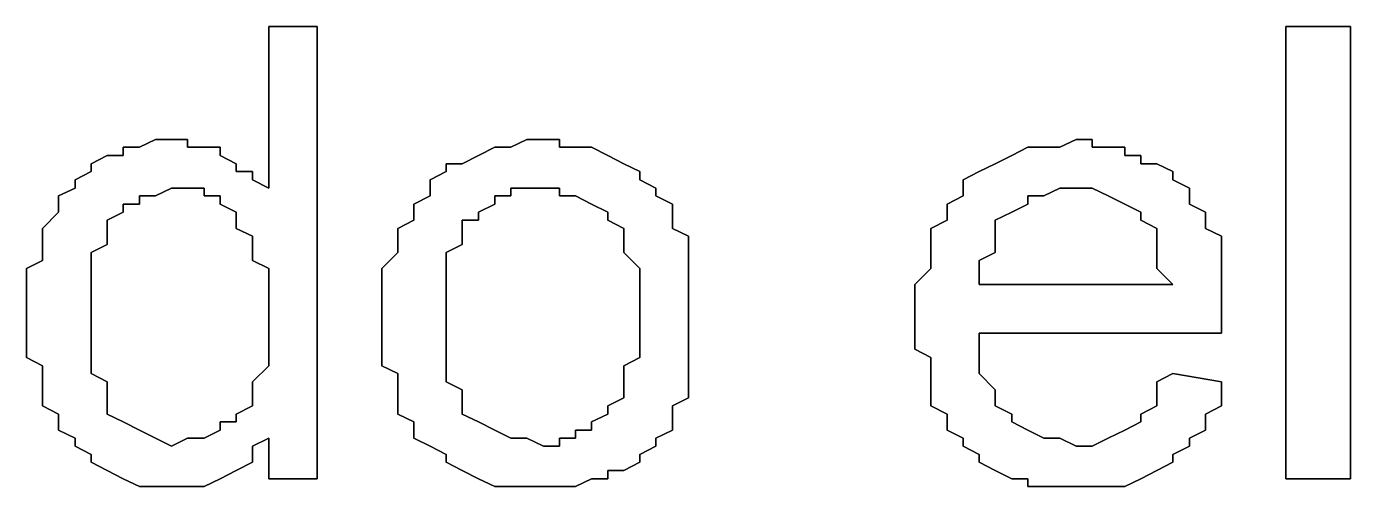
# Model space of a CAD drawing. Header units: metres. Extents: x 2.9 to 42.8, y 1.7 to 28.7.
# Drawn here: x 38.7562 to 39.0454, y 18.5579 to 18.6584 of the extents above; entities that cross this region are included whole.
import ezdxf

# ---------------------------------------------------------------- set-up
doc = ezdxf.new("R2010")
doc.units = ezdxf.units.M
doc.layers.add('GRIS', color=8, linetype='Continuous')

msp = doc.modelspace()

# ---------------------------------------------------------------- linework, layer by layer
at = {"layer": 'GRIS', "lineweight": -3}
for points in [[(38.8197, 18.6584), (38.8091, 18.6584), (38.8197, 18.6584)], [(38.8091, 18.6584), (38.8091, 18.6231), (38.8091, 18.6584)], [(38.8197, 18.5596), (38.8197, 18.6584), (38.8197, 18.5596)], [(39.0454, 18.6584), (39.0313, 18.6584), (39.0454, 18.6584)], [(39.0313, 18.6584), (39.0313, 18.5596), (39.0313, 18.6584)], [(39.0454, 18.5596), (39.0454, 18.6584), (39.0454, 18.5596)], [(38.7844, 18.6337), (38.7809, 18.632), (38.7844, 18.6337)], [(38.7879, 18.6337), (38.7844, 18.6337), (38.7879, 18.6337)], [(38.7914, 18.6337), (38.7879, 18.6337), (38.7914, 18.6337)], [(38.7914, 18.632), (38.7914, 18.6337), (38.7914, 18.632)], [(38.8655, 18.6337), (38.862, 18.632), (38.8655, 18.6337)], [(38.8691, 18.6337), (38.8655, 18.6337), (38.8691, 18.6337)], [(38.8726, 18.6337), (38.8691, 18.6337), (38.8726, 18.6337)], [(38.8726, 18.632), (38.8726, 18.6337), (38.8726, 18.632)], [(38.9855, 18.6337), (38.9819, 18.632), (38.9855, 18.6337)], [(38.989, 18.6337), (38.9855, 18.6337), (38.989, 18.6337)], [(38.989, 18.632), (38.989, 18.6337), (38.989, 18.632)], [(38.7809, 18.632), (38.7773, 18.632), (38.7809, 18.632)], [(38.7773, 18.632), (38.7773, 18.6302), (38.7773, 18.632)], [(38.795, 18.632), (38.7914, 18.632), (38.795, 18.632)], [(38.7985, 18.632), (38.795, 18.632), (38.7985, 18.632)], [(38.7985, 18.6302), (38.7985, 18.632), (38.7985, 18.6302)], [(38.8585, 18.632), (38.8549, 18.6302), (38.8585, 18.632)], [(38.862, 18.632), (38.8585, 18.632), (38.862, 18.632)], [(38.8761, 18.632), (38.8726, 18.632), (38.8761, 18.632)], [(38.8796, 18.632), (38.8761, 18.632), (38.8796, 18.632)], [(38.8832, 18.6302), (38.8796, 18.632), (38.8832, 18.6302)], [(38.9749, 18.632), (38.9714, 18.6302), (38.9749, 18.632)], [(38.9784, 18.632), (38.9749, 18.632), (38.9784, 18.632)], [(38.9819, 18.632), (38.9784, 18.632), (38.9819, 18.632)], [(38.9925, 18.632), (38.989, 18.632), (38.9925, 18.632)], [(38.9961, 18.632), (38.9925, 18.632), (38.9961, 18.632)], [(38.9961, 18.6302), (38.9961, 18.632), (38.9961, 18.6302)], [(38.7738, 18.6302), (38.7703, 18.6284), (38.7738, 18.6302)], [(38.7703, 18.6284), (38.7703, 18.6267), (38.7703, 18.6284)], [(38.7773, 18.6302), (38.7738, 18.6302), (38.7773, 18.6302)], [(38.802, 18.6284), (38.7985, 18.6302), (38.802, 18.6284)], [(38.802, 18.6267), (38.802, 18.6284), (38.802, 18.6267)], [(38.8514, 18.6284), (38.8479, 18.6284), (38.8514, 18.6284)], [(38.8479, 18.6284), (38.8479, 18.6267), (38.8479, 18.6284)], [(38.8549, 18.6302), (38.8514, 18.6284), (38.8549, 18.6302)], [(38.8867, 18.6284), (38.8832, 18.6302), (38.8867, 18.6284)], [(38.8902, 18.6267), (38.8867, 18.6284), (38.8902, 18.6267)], [(38.9678, 18.6284), (38.9643, 18.6267), (38.9678, 18.6284)], [(38.9714, 18.6302), (38.9678, 18.6284), (38.9714, 18.6302)], [(38.9996, 18.6302), (38.9961, 18.6302), (38.9996, 18.6302)], [(38.9996, 18.6284), (38.9996, 18.6302), (38.9996, 18.6284)], [(39.0031, 18.6284), (38.9996, 18.6284), (39.0031, 18.6284)], [(39.0066, 18.6267), (39.0031, 18.6284), (39.0066, 18.6267)], [(38.7703, 18.6267), (38.7668, 18.6249), (38.7703, 18.6267)], [(38.7668, 18.6249), (38.7668, 18.6231), (38.7668, 18.6249)], [(38.8056, 18.6267), (38.802, 18.6267), (38.8056, 18.6267)], [(38.8056, 18.6249), (38.8056, 18.6267), (38.8056, 18.6249)], [(38.8091, 18.6231), (38.8056, 18.6249), (38.8091, 18.6231)], [(38.8479, 18.6267), (38.8444, 18.6249), (38.8479, 18.6267)], [(38.8444, 18.6249), (38.8444, 18.6231), (38.8444, 18.6249)], [(38.8902, 18.6249), (38.8902, 18.6267), (38.8902, 18.6249)], [(38.8937, 18.6231), (38.8902, 18.6249), (38.8937, 18.6231)], [(38.9643, 18.6267), (38.9608, 18.6249), (38.9643, 18.6267)], [(38.9608, 18.6249), (38.9608, 18.6231), (38.9608, 18.6249)], [(39.0066, 18.6249), (39.0066, 18.6267), (39.0066, 18.6249)], [(39.0102, 18.6231), (39.0066, 18.6249), (39.0102, 18.6231)], [(38.7668, 18.6231), (38.7632, 18.6214), (38.7668, 18.6231)], [(38.7844, 18.6214), (38.7879, 18.6231), (38.7844, 18.6214)], [(38.7879, 18.6231), (38.7914, 18.6231), (38.7879, 18.6231)], [(38.7914, 18.6231), (38.795, 18.6231), (38.7914, 18.6231)], [(38.795, 18.6231), (38.795, 18.6214), (38.795, 18.6231)], [(38.8444, 18.6231), (38.8444, 18.6214), (38.8444, 18.6231)], [(38.862, 18.6214), (38.862, 18.6231), (38.862, 18.6214)], [(38.862, 18.6231), (38.8655, 18.6231), (38.862, 18.6231)], [(38.8655, 18.6231), (38.8691, 18.6231), (38.8655, 18.6231)], [(38.8691, 18.6231), (38.8726, 18.6231), (38.8691, 18.6231)], [(38.8726, 18.6231), (38.8726, 18.6214), (38.8726, 18.6231)], [(38.8937, 18.6214), (38.8937, 18.6231), (38.8937, 18.6214)], [(38.9608, 18.6231), (38.9608, 18.6214), (38.9608, 18.6231)], [(38.9784, 18.6214), (38.9819, 18.6231), (38.9784, 18.6214)], [(38.9819, 18.6231), (38.9855, 18.6231), (38.9819, 18.6231)], [(38.9855, 18.6231), (38.989, 18.6231), (38.9855, 18.6231)], [(38.989, 18.6231), (38.9925, 18.6214), (38.989, 18.6231)], [(39.0102, 18.6214), (39.0102, 18.6231), (39.0102, 18.6214)], [(38.7632, 18.6214), (38.7632, 18.6196), (38.7632, 18.6214)], [(38.7632, 18.6196), (38.7632, 18.6178), (38.7632, 18.6196)], [(38.7773, 18.6178), (38.7773, 18.6196), (38.7773, 18.6178)], [(38.7773, 18.6196), (38.7809, 18.6196), (38.7773, 18.6196)], [(38.7809, 18.6196), (38.7809, 18.6214), (38.7809, 18.6196)], [(38.7809, 18.6214), (38.7844, 18.6214), (38.7809, 18.6214)], [(38.795, 18.6214), (38.7985, 18.6214), (38.795, 18.6214)], [(38.7985, 18.6214), (38.7985, 18.6196), (38.7985, 18.6214)], [(38.7985, 18.6196), (38.802, 18.6178), (38.7985, 18.6196)], [(38.8444, 18.6214), (38.8408, 18.6196), (38.8444, 18.6214)], [(38.8408, 18.6196), (38.8408, 18.6178), (38.8408, 18.6196)], [(38.8549, 18.6178), (38.8585, 18.6196), (38.8549, 18.6178)], [(38.8585, 18.6196), (38.8585, 18.6214), (38.8585, 18.6196)], [(38.8585, 18.6214), (38.862, 18.6214), (38.8585, 18.6214)], [(38.8726, 18.6214), (38.8761, 18.6214), (38.8726, 18.6214)], [(38.8761, 18.6214), (38.8796, 18.6196), (38.8761, 18.6214)], [(38.8796, 18.6196), (38.8832, 18.6178), (38.8796, 18.6196)], [(38.8973, 18.6196), (38.8937, 18.6214), (38.8973, 18.6196)], [(38.8973, 18.6178), (38.8973, 18.6196), (38.8973, 18.6178)], [(38.9608, 18.6214), (38.9573, 18.6196), (38.9608, 18.6214)], [(38.9573, 18.6196), (38.9573, 18.6178), (38.9573, 18.6196)], [(38.9714, 18.6178), (38.9749, 18.6196), (38.9714, 18.6178)], [(38.9749, 18.6196), (38.9749, 18.6214), (38.9749, 18.6196)], [(38.9749, 18.6214), (38.9784, 18.6214), (38.9749, 18.6214)], [(38.9925, 18.6214), (38.9961, 18.6196), (38.9925, 18.6214)], [(38.9961, 18.6196), (38.9996, 18.6178), (38.9961, 18.6196)], [(39.0102, 18.6196), (39.0102, 18.6214), (39.0102, 18.6196)], [(39.0137, 18.6178), (39.0102, 18.6196), (39.0137, 18.6178)], [(38.7632, 18.6178), (38.7597, 18.6143), (38.7632, 18.6178)], [(38.7738, 18.6161), (38.7773, 18.6178), (38.7738, 18.6161)], [(38.7738, 18.6143), (38.7738, 18.6161), (38.7738, 18.6143)], [(38.802, 18.6178), (38.802, 18.6161), (38.802, 18.6178)], [(38.802, 18.6161), (38.802, 18.6143), (38.802, 18.6161)], [(38.8408, 18.6161), (38.8373, 18.6143), (38.8408, 18.6161)], [(38.8408, 18.6178), (38.8408, 18.6161), (38.8408, 18.6178)], [(38.8514, 18.6143), (38.8514, 18.6161), (38.8514, 18.6143)], [(38.8514, 18.6161), (38.8549, 18.6161), (38.8514, 18.6161)], [(38.8549, 18.6161), (38.8549, 18.6178), (38.8549, 18.6161)], [(38.8832, 18.6178), (38.8832, 18.6161), (38.8832, 18.6178)], [(38.8832, 18.6161), (38.8867, 18.6143), (38.8832, 18.6161)], [(38.8973, 18.6161), (38.8973, 18.6178), (38.8973, 18.6161)], [(38.8973, 18.6143), (38.8973, 18.6161), (38.8973, 18.6143)], [(38.9573, 18.6161), (38.9537, 18.6143), (38.9573, 18.6161)], [(38.9573, 18.6178), (38.9573, 18.6161), (38.9573, 18.6178)], [(38.9678, 18.6161), (38.9714, 18.6178), (38.9678, 18.6161)], [(38.9678, 18.6143), (38.9678, 18.6161), (38.9678, 18.6143)], [(38.9996, 18.6178), (38.9996, 18.6161), (38.9996, 18.6178)], [(38.9996, 18.6161), (39.0031, 18.6143), (38.9996, 18.6161)], [(39.0137, 18.6161), (39.0137, 18.6178), (39.0137, 18.6161)], [(39.0137, 18.6143), (39.0137, 18.6161), (39.0137, 18.6143)], [(38.7597, 18.6143), (38.7597, 18.6126), (38.7597, 18.6143)], [(38.7738, 18.6126), (38.7738, 18.6143), (38.7738, 18.6126)], [(38.802, 18.6143), (38.8056, 18.6126), (38.802, 18.6143)], [(38.8373, 18.6143), (38.8373, 18.6126), (38.8373, 18.6143)], [(38.8514, 18.6126), (38.8514, 18.6143), (38.8514, 18.6126)], [(38.8867, 18.6143), (38.8867, 18.6126), (38.8867, 18.6143)], [(38.9008, 18.6126), (38.8973, 18.6143), (38.9008, 18.6126)], [(38.9537, 18.6143), (38.9537, 18.6126), (38.9537, 18.6143)], [(38.9678, 18.6126), (38.9678, 18.6143), (38.9678, 18.6126)], [(39.0031, 18.6143), (39.0031, 18.6126), (39.0031, 18.6143)], [(39.0172, 18.6126), (39.0137, 18.6143), (39.0172, 18.6126)], [(38.7597, 18.6126), (38.7597, 18.609), (38.7597, 18.6126)], [(38.7703, 18.609), (38.7738, 18.6108), (38.7703, 18.609)], [(38.7738, 18.6108), (38.7738, 18.6126), (38.7738, 18.6108)], [(38.8056, 18.6126), (38.8056, 18.6108), (38.8056, 18.6126)], [(38.8056, 18.6108), (38.8056, 18.609), (38.8056, 18.6108)], [(38.8373, 18.6126), (38.8373, 18.6108), (38.8373, 18.6126)], [(38.8373, 18.6108), (38.8373, 18.609), (38.8373, 18.6108)], [(38.8479, 18.609), (38.8514, 18.6108), (38.8479, 18.609)], [(38.8514, 18.6108), (38.8514, 18.6126), (38.8514, 18.6108)], [(38.8867, 18.6126), (38.8867, 18.6108), (38.8867, 18.6126)], [(38.8867, 18.6108), (38.8867, 18.609), (38.8867, 18.6108)], [(38.9008, 18.609), (38.9008, 18.6126), (38.9008, 18.609)], [(38.9537, 18.6126), (38.9537, 18.609), (38.9537, 18.6126)], [(38.9678, 18.609), (38.9678, 18.6126), (38.9678, 18.609)], [(39.0031, 18.6126), (39.0031, 18.6108), (39.0031, 18.6126)], [(39.0031, 18.6108), (39.0031, 18.6073), (39.0031, 18.6108)], [(39.0172, 18.609), (39.0172, 18.6126), (39.0172, 18.609)], [(38.7597, 18.6073), (38.7562, 18.6055), (38.7597, 18.6073)], [(38.7597, 18.609), (38.7597, 18.6073), (38.7597, 18.609)], [(38.7703, 18.6073), (38.7703, 18.609), (38.7703, 18.6073)], [(38.7703, 18.6037), (38.7703, 18.6073), (38.7703, 18.6037)], [(38.8056, 18.609), (38.8056, 18.6073), (38.8056, 18.609)], [(38.8056, 18.6073), (38.8091, 18.6055), (38.8056, 18.6073)], [(38.8373, 18.609), (38.8338, 18.6055), (38.8373, 18.609)], [(38.8479, 18.6073), (38.8479, 18.609), (38.8479, 18.6073)], [(38.8479, 18.6037), (38.8479, 18.6073), (38.8479, 18.6037)], [(38.8867, 18.609), (38.8902, 18.6055), (38.8867, 18.609)], [(38.9008, 18.6073), (38.9008, 18.609), (38.9008, 18.6073)], [(38.9008, 18.6055), (38.9008, 18.6073), (38.9008, 18.6055)], [(38.9537, 18.609), (38.9537, 18.6073), (38.9537, 18.609)], [(38.9537, 18.6073), (38.9537, 18.6055), (38.9537, 18.6073)], [(38.9643, 18.6073), (38.9678, 18.609), (38.9643, 18.6073)], [(38.9643, 18.6055), (38.9643, 18.6073), (38.9643, 18.6055)], [(39.0031, 18.6073), (39.0031, 18.6055), (39.0031, 18.6073)], [(39.0172, 18.6073), (39.0172, 18.609), (39.0172, 18.6073)], [(39.0172, 18.6055), (39.0172, 18.6073), (39.0172, 18.6055)], [(38.7562, 18.6055), (38.7562, 18.602), (38.7562, 18.6055)], [(38.8091, 18.6055), (38.8091, 18.602), (38.8091, 18.6055)], [(38.8338, 18.6055), (38.8338, 18.6037), (38.8338, 18.6055)], [(38.8902, 18.6055), (38.8902, 18.6037), (38.8902, 18.6055)], [(38.9008, 18.602), (38.9008, 18.6055), (38.9008, 18.602)], [(38.9537, 18.6055), (38.9502, 18.602), (38.9537, 18.6055)], [(38.9643, 18.602), (38.9643, 18.6055), (38.9643, 18.602)], [(39.0031, 18.6055), (39.0066, 18.602), (39.0031, 18.6055)], [(39.0172, 18.602), (39.0172, 18.6055), (39.0172, 18.602)], [(38.7562, 18.602), (38.7562, 18.6002), (38.7562, 18.602)], [(38.7703, 18.602), (38.7703, 18.6037), (38.7703, 18.602)], [(38.7703, 18.5984), (38.7703, 18.602), (38.7703, 18.5984)], [(38.8091, 18.602), (38.8091, 18.6002), (38.8091, 18.602)], [(38.8338, 18.6037), (38.8338, 18.6002), (38.8338, 18.6037)], [(38.8479, 18.602), (38.8479, 18.6037), (38.8479, 18.602)], [(38.8479, 18.5984), (38.8479, 18.602), (38.8479, 18.5984)], [(38.8902, 18.6037), (38.8902, 18.602), (38.8902, 18.6037)], [(38.8902, 18.602), (38.8902, 18.5984), (38.8902, 18.602)], [(38.9008, 18.6002), (38.9008, 18.602), (38.9008, 18.6002)], [(38.9502, 18.602), (38.9502, 18.6002), (38.9502, 18.602)], [(39.0066, 18.602), (38.9643, 18.602), (39.0066, 18.602)], [(39.0172, 18.6002), (39.0172, 18.602), (39.0172, 18.6002)], [(38.7562, 18.6002), (38.7562, 18.5984), (38.7562, 18.6002)], [(38.8091, 18.6002), (38.8091, 18.5967), (38.8091, 18.6002)], [(38.8338, 18.6002), (38.8338, 18.5984), (38.8338, 18.6002)], [(38.9008, 18.5967), (38.9008, 18.6002), (38.9008, 18.5967)], [(38.9502, 18.6002), (38.9502, 18.5967), (38.9502, 18.6002)], [(39.0172, 18.5967), (39.0172, 18.6002), (39.0172, 18.5967)], [(38.7562, 18.5984), (38.7562, 18.5949), (38.7562, 18.5984)], [(38.7703, 18.5967), (38.7703, 18.5984), (38.7703, 18.5967)], [(38.7703, 18.5949), (38.7703, 18.5967), (38.7703, 18.5949)], [(38.8091, 18.5967), (38.8091, 18.5949), (38.8091, 18.5967)], [(38.8338, 18.5984), (38.8338, 18.5949), (38.8338, 18.5984)], [(38.8479, 18.5967), (38.8479, 18.5984), (38.8479, 18.5967)], [(38.8479, 18.5949), (38.8479, 18.5967), (38.8479, 18.5949)], [(38.8902, 18.5984), (38.8902, 18.5949), (38.8902, 18.5984)], [(38.9008, 18.5932), (38.9008, 18.5967), (38.9008, 18.5932)], [(38.9502, 18.5967), (38.9502, 18.5949), (38.9502, 18.5967)], [(39.0172, 18.5949), (39.0172, 18.5967), (39.0172, 18.5949)], [(38.7562, 18.5949), (38.7562, 18.5914), (38.7562, 18.5949)], [(38.7703, 18.5914), (38.7703, 18.5949), (38.7703, 18.5914)], [(38.8091, 18.5949), (38.8091, 18.5914), (38.8091, 18.5949)], [(38.8338, 18.5949), (38.8338, 18.5932), (38.8338, 18.5949)], [(38.8338, 18.5932), (38.8338, 18.5896), (38.8338, 18.5932)], [(38.8479, 18.5932), (38.8479, 18.5949), (38.8479, 18.5932)], [(38.8479, 18.5896), (38.8479, 18.5932), (38.8479, 18.5896)], [(38.8902, 18.5949), (38.8902, 18.5914), (38.8902, 18.5949)], [(38.9008, 18.5914), (38.9008, 18.5932), (38.9008, 18.5914)], [(38.9502, 18.5949), (38.9502, 18.5932), (38.9502, 18.5949)], [(38.9502, 18.5932), (38.9502, 18.5896), (38.9502, 18.5932)], [(39.0172, 18.5932), (39.0172, 18.5949), (39.0172, 18.5932)], [(39.0172, 18.5914), (39.0172, 18.5932), (39.0172, 18.5914)], [(38.7562, 18.5914), (38.7562, 18.5896), (38.7562, 18.5914)], [(38.7703, 18.5896), (38.7703, 18.5914), (38.7703, 18.5896)], [(38.8091, 18.5914), (38.8091, 18.5879), (38.8091, 18.5914)], [(38.8902, 18.5914), (38.8902, 18.5879), (38.8902, 18.5914)], [(38.9008, 18.5879), (38.9008, 18.5914), (38.9008, 18.5879)], [(38.9643, 18.5896), (38.9643, 18.5914), (38.9643, 18.5896)], [(38.9643, 18.5914), (39.0172, 18.5914), (38.9643, 18.5914)], [(38.7562, 18.5896), (38.7562, 18.5861), (38.7562, 18.5896)], [(38.7703, 18.5861), (38.7703, 18.5896), (38.7703, 18.5861)], [(38.8091, 18.5879), (38.8091, 18.5861), (38.8091, 18.5879)], [(38.8338, 18.5896), (38.8338, 18.5879), (38.8338, 18.5896)], [(38.8338, 18.5879), (38.8338, 18.5843), (38.8338, 18.5879)], [(38.8479, 18.5861), (38.8479, 18.5896), (38.8479, 18.5861)], [(38.8902, 18.5879), (38.8902, 18.5861), (38.8902, 18.5879)], [(38.9008, 18.5861), (38.9008, 18.5879), (38.9008, 18.5861)], [(38.9502, 18.5896), (38.9502, 18.5879), (38.9502, 18.5896)], [(38.9502, 18.5879), (38.9537, 18.5861), (38.9502, 18.5879)], [(38.9643, 18.5861), (38.9643, 18.5896), (38.9643, 18.5861)], [(38.7562, 18.5861), (38.7597, 18.5843), (38.7562, 18.5861)], [(38.7597, 18.5843), (38.7597, 18.5826), (38.7597, 18.5843)], [(38.7703, 18.5843), (38.7703, 18.5861), (38.7703, 18.5843)], [(38.7703, 18.5826), (38.7703, 18.5843), (38.7703, 18.5826)], [(38.8091, 18.5843), (38.8056, 18.5808), (38.8091, 18.5843)], [(38.8091, 18.5861), (38.8091, 18.5843), (38.8091, 18.5861)], [(38.8338, 18.5843), (38.8373, 18.5826), (38.8338, 18.5843)], [(38.8479, 18.5843), (38.8479, 18.5861), (38.8479, 18.5843)], [(38.8479, 18.5826), (38.8479, 18.5843), (38.8479, 18.5826)], [(38.8902, 18.5861), (38.8867, 18.5843), (38.8902, 18.5861)], [(38.8867, 18.5843), (38.8867, 18.5808), (38.8867, 18.5843)], [(38.9008, 18.5826), (38.9008, 18.5861), (38.9008, 18.5826)], [(38.9537, 18.5861), (38.9537, 18.5826), (38.9537, 18.5861)], [(38.9643, 18.5843), (38.9643, 18.5861), (38.9643, 18.5843)], [(38.9643, 18.5826), (38.9643, 18.5843), (38.9643, 18.5826)], [(38.7597, 18.5826), (38.7597, 18.579), (38.7597, 18.5826)], [(38.7738, 18.5808), (38.7703, 18.5826), (38.7738, 18.5808)], [(38.8373, 18.5826), (38.8373, 18.5808), (38.8373, 18.5826)], [(38.8479, 18.5808), (38.8479, 18.5826), (38.8479, 18.5808)], [(38.9008, 18.5808), (38.9008, 18.5826), (38.9008, 18.5808)], [(38.9537, 18.5826), (38.9537, 18.5808), (38.9537, 18.5826)], [(38.9678, 18.579), (38.9643, 18.5826), (38.9678, 18.579)], [(39.0066, 18.5826), (39.0031, 18.5808), (39.0066, 18.5826)], [(39.0172, 18.5808), (39.0066, 18.5826), (39.0172, 18.5808)], [(38.7597, 18.579), (38.7597, 18.5773), (38.7597, 18.579)], [(38.7738, 18.5773), (38.7738, 18.5808), (38.7738, 18.5773)], [(38.8056, 18.5808), (38.8056, 18.579), (38.8056, 18.5808)], [(38.8056, 18.579), (38.8056, 18.5773), (38.8056, 18.579)], [(38.8373, 18.5808), (38.8373, 18.5773), (38.8373, 18.5808)], [(38.8514, 18.579), (38.8479, 18.5808), (38.8514, 18.579)], [(38.8514, 18.5773), (38.8514, 18.579), (38.8514, 18.5773)], [(38.8867, 18.5808), (38.8867, 18.579), (38.8867, 18.5808)], [(38.8867, 18.579), (38.8867, 18.5773), (38.8867, 18.579)], [(38.9008, 18.579), (38.9008, 18.5808), (38.9008, 18.579)], [(38.9008, 18.5773), (38.9008, 18.579), (38.9008, 18.5773)], [(38.9537, 18.5808), (38.9537, 18.579), (38.9537, 18.5808)], [(38.9537, 18.579), (38.9537, 18.5755), (38.9537, 18.579)], [(38.9678, 18.5773), (38.9678, 18.579), (38.9678, 18.5773)], [(39.0031, 18.5808), (39.0031, 18.5773), (39.0031, 18.5808)], [(39.0172, 18.579), (39.0172, 18.5808), (39.0172, 18.579)], [(39.0172, 18.5755), (39.0172, 18.579), (39.0172, 18.5755)], [(38.7597, 18.5773), (38.7597, 18.5755), (38.7597, 18.5773)], [(38.7597, 18.5755), (38.7632, 18.5737), (38.7597, 18.5755)], [(38.7738, 18.5755), (38.7738, 18.5773), (38.7738, 18.5755)], [(38.7738, 18.5737), (38.7738, 18.5755), (38.7738, 18.5737)], [(38.8056, 18.5755), (38.802, 18.5737), (38.8056, 18.5755)], [(38.8056, 18.5773), (38.8056, 18.5755), (38.8056, 18.5773)], [(38.8373, 18.5773), (38.8373, 18.5755), (38.8373, 18.5773)], [(38.8373, 18.5755), (38.8373, 18.5737), (38.8373, 18.5755)], [(38.8514, 18.5755), (38.8514, 18.5773), (38.8514, 18.5755)], [(38.8514, 18.5737), (38.8514, 18.5755), (38.8514, 18.5737)], [(38.8867, 18.5773), (38.8832, 18.5755), (38.8867, 18.5773)], [(38.8832, 18.5755), (38.8832, 18.5737), (38.8832, 18.5755)], [(38.8973, 18.5755), (38.9008, 18.5773), (38.8973, 18.5755)], [(38.8973, 18.5737), (38.8973, 18.5755), (38.8973, 18.5737)], [(38.9537, 18.5755), (38.9573, 18.5737), (38.9537, 18.5755)], [(38.9678, 18.5755), (38.9678, 18.5773), (38.9678, 18.5755)], [(38.9714, 18.5737), (38.9678, 18.5755), (38.9714, 18.5737)], [(39.0031, 18.5755), (38.9996, 18.5737), (39.0031, 18.5755)], [(39.0031, 18.5773), (39.0031, 18.5755), (39.0031, 18.5773)], [(39.0137, 18.5737), (39.0172, 18.5755), (39.0137, 18.5737)], [(38.7632, 18.5737), (38.7632, 18.572), (38.7632, 18.5737)], [(38.7773, 18.572), (38.7738, 18.5737), (38.7773, 18.572)], [(38.802, 18.5737), (38.802, 18.572), (38.802, 18.5737)], [(38.8373, 18.5737), (38.8408, 18.572), (38.8373, 18.5737)], [(38.8549, 18.572), (38.8514, 18.5737), (38.8549, 18.572)], [(38.8832, 18.5737), (38.8796, 18.572), (38.8832, 18.5737)], [(38.8973, 18.572), (38.8973, 18.5737), (38.8973, 18.572)], [(38.9573, 18.5737), (38.9573, 18.572), (38.9573, 18.5737)], [(38.9714, 18.572), (38.9714, 18.5737), (38.9714, 18.572)], [(38.9996, 18.5737), (38.9996, 18.572), (38.9996, 18.5737)], [(39.0137, 18.572), (39.0137, 18.5737), (39.0137, 18.572)], [(38.7632, 18.572), (38.7632, 18.5702), (38.7632, 18.572)], [(38.7632, 18.5702), (38.7668, 18.5685), (38.7632, 18.5702)], [(38.7809, 18.5702), (38.7773, 18.572), (38.7809, 18.5702)], [(38.7844, 18.5685), (38.7809, 18.5702), (38.7844, 18.5685)], [(38.7985, 18.5702), (38.795, 18.5685), (38.7985, 18.5702)], [(38.802, 18.572), (38.7985, 18.572), (38.802, 18.572)], [(38.7985, 18.572), (38.7985, 18.5702), (38.7985, 18.572)], [(38.8408, 18.572), (38.8408, 18.5702), (38.8408, 18.572)], [(38.8408, 18.5702), (38.8408, 18.5685), (38.8408, 18.5702)], [(38.8585, 18.5702), (38.8549, 18.572), (38.8585, 18.5702)], [(38.862, 18.5685), (38.8585, 18.5702), (38.862, 18.5685)], [(38.8796, 18.5702), (38.8761, 18.5702), (38.8796, 18.5702)], [(38.8761, 18.5702), (38.8761, 18.5685), (38.8761, 18.5702)], [(38.8796, 18.572), (38.8796, 18.5702), (38.8796, 18.572)], [(38.8937, 18.5685), (38.8973, 18.5702), (38.8937, 18.5685)], [(38.8973, 18.5702), (38.8973, 18.572), (38.8973, 18.5702)], [(38.9573, 18.572), (38.9573, 18.5702), (38.9573, 18.572)], [(38.9573, 18.5702), (38.9608, 18.5685), (38.9573, 18.5702)], [(38.9749, 18.5702), (38.9714, 18.572), (38.9749, 18.5702)], [(38.9784, 18.5685), (38.9749, 18.5702), (38.9784, 18.5685)], [(38.9961, 18.5702), (38.9925, 18.5685), (38.9961, 18.5702)], [(38.9996, 18.572), (38.9961, 18.5702), (38.9996, 18.572)], [(39.0102, 18.5685), (39.0137, 18.5702), (39.0102, 18.5685)], [(39.0137, 18.5702), (39.0137, 18.572), (39.0137, 18.5702)], [(38.7668, 18.5685), (38.7668, 18.5667), (38.7668, 18.5685)], [(38.7668, 18.5667), (38.7703, 18.5649), (38.7668, 18.5667)], [(38.7879, 18.5667), (38.7844, 18.5685), (38.7879, 18.5667)], [(38.7914, 18.5685), (38.7879, 18.5667), (38.7914, 18.5685)], [(38.795, 18.5685), (38.7914, 18.5685), (38.795, 18.5685)], [(38.8056, 18.5667), (38.8091, 18.5685), (38.8056, 18.5667)], [(38.8056, 18.5649), (38.8056, 18.5667), (38.8056, 18.5649)], [(38.8091, 18.5685), (38.8091, 18.5596), (38.8091, 18.5685)], [(38.8408, 18.5685), (38.8444, 18.5667), (38.8408, 18.5685)], [(38.8444, 18.5667), (38.8479, 18.5649), (38.8444, 18.5667)], [(38.8655, 18.5685), (38.862, 18.5685), (38.8655, 18.5685)], [(38.8691, 18.5667), (38.8655, 18.5685), (38.8691, 18.5667)], [(38.8726, 18.5667), (38.8691, 18.5667), (38.8726, 18.5667)], [(38.8761, 18.5685), (38.8726, 18.5685), (38.8761, 18.5685)], [(38.8726, 18.5685), (38.8726, 18.5667), (38.8726, 18.5685)], [(38.8902, 18.5649), (38.8937, 18.5667), (38.8902, 18.5649)], [(38.8937, 18.5667), (38.8937, 18.5685), (38.8937, 18.5667)], [(38.9608, 18.5685), (38.9608, 18.5667), (38.9608, 18.5685)], [(38.9608, 18.5667), (38.9643, 18.5649), (38.9608, 18.5667)], [(38.9819, 18.5685), (38.9784, 18.5685), (38.9819, 18.5685)], [(38.9855, 18.5667), (38.9819, 18.5685), (38.9855, 18.5667)], [(38.989, 18.5667), (38.9855, 18.5667), (38.989, 18.5667)], [(38.9925, 18.5685), (38.989, 18.5667), (38.9925, 18.5685)], [(39.0066, 18.5649), (39.0102, 18.5667), (39.0066, 18.5649)], [(39.0102, 18.5667), (39.0102, 18.5685), (39.0102, 18.5667)], [(38.7703, 18.5649), (38.7703, 18.5632), (38.7703, 18.5649)], [(38.8056, 18.5632), (38.8056, 18.5649), (38.8056, 18.5632)], [(38.8479, 18.5649), (38.8479, 18.5632), (38.8479, 18.5649)], [(38.8902, 18.5632), (38.8902, 18.5649), (38.8902, 18.5632)], [(38.9643, 18.5649), (38.9643, 18.5632), (38.9643, 18.5649)], [(39.0066, 18.5632), (39.0066, 18.5649), (39.0066, 18.5632)], [(38.7703, 18.5632), (38.7738, 18.5614), (38.7703, 18.5632)], [(38.7738, 18.5614), (38.7773, 18.5596), (38.7738, 18.5614)], [(38.7985, 18.5596), (38.802, 18.5614), (38.7985, 18.5596)], [(38.802, 18.5614), (38.8056, 18.5632), (38.802, 18.5614)], [(38.8479, 18.5632), (38.8514, 18.5614), (38.8479, 18.5632)], [(38.8514, 18.5614), (38.8549, 18.5596), (38.8514, 18.5614)], [(38.8832, 18.5596), (38.8832, 18.5614), (38.8832, 18.5596)], [(38.8832, 18.5614), (38.8867, 18.5614), (38.8832, 18.5614)], [(38.8867, 18.5614), (38.8902, 18.5632), (38.8867, 18.5614)], [(38.9643, 18.5632), (38.9678, 18.5614), (38.9643, 18.5632)], [(38.9678, 18.5614), (38.9714, 18.5596), (38.9678, 18.5614)], [(38.9996, 18.5596), (39.0031, 18.5614), (38.9996, 18.5596)], [(39.0031, 18.5614), (39.0066, 18.5632), (39.0031, 18.5614)], [(38.7773, 18.5596), (38.7809, 18.5579), (38.7773, 18.5596)], [(38.795, 18.5579), (38.7985, 18.5596), (38.795, 18.5579)], [(38.8091, 18.5596), (38.8197, 18.5596), (38.8091, 18.5596)], [(38.8549, 18.5596), (38.8585, 18.5579), (38.8549, 18.5596)], [(38.8761, 18.5579), (38.8796, 18.5596), (38.8761, 18.5579)], [(38.8796, 18.5596), (38.8832, 18.5596), (38.8796, 18.5596)], [(38.9714, 18.5596), (38.9749, 18.5596), (38.9714, 18.5596)], [(38.9749, 18.5596), (38.9749, 18.5579), (38.9749, 18.5596)], [(38.9961, 18.5579), (38.9996, 18.5596), (38.9961, 18.5579)], [(39.0313, 18.5596), (39.0454, 18.5596), (39.0313, 18.5596)], [(38.7809, 18.5579), (38.7844, 18.5579), (38.7809, 18.5579)], [(38.7844, 18.5579), (38.7879, 18.5579), (38.7844, 18.5579)], [(38.7879, 18.5579), (38.7914, 18.5579), (38.7879, 18.5579)], [(38.7914, 18.5579), (38.795, 18.5579), (38.7914, 18.5579)], [(38.8585, 18.5579), (38.862, 18.5579), (38.8585, 18.5579)], [(38.862, 18.5579), (38.8655, 18.5579), (38.862, 18.5579)], [(38.8655, 18.5579), (38.8691, 18.5579), (38.8655, 18.5579)], [(38.8691, 18.5579), (38.8726, 18.5579), (38.8691, 18.5579)], [(38.8726, 18.5579), (38.8761, 18.5579), (38.8726, 18.5579)], [(38.9749, 18.5579), (38.9784, 18.5579), (38.9749, 18.5579)], [(38.9784, 18.5579), (38.9819, 18.5579), (38.9784, 18.5579)], [(38.9819, 18.5579), (38.9855, 18.5579), (38.9819, 18.5579)], [(38.9855, 18.5579), (38.989, 18.5579), (38.9855, 18.5579)], [(38.989, 18.5579), (38.9925, 18.5579), (38.989, 18.5579)], [(38.9925, 18.5579), (38.9961, 18.5579), (38.9925, 18.5579)]]:
    msp.add_lwpolyline(points, dxfattribs=at)

doc.saveas('drawing.dxf')
